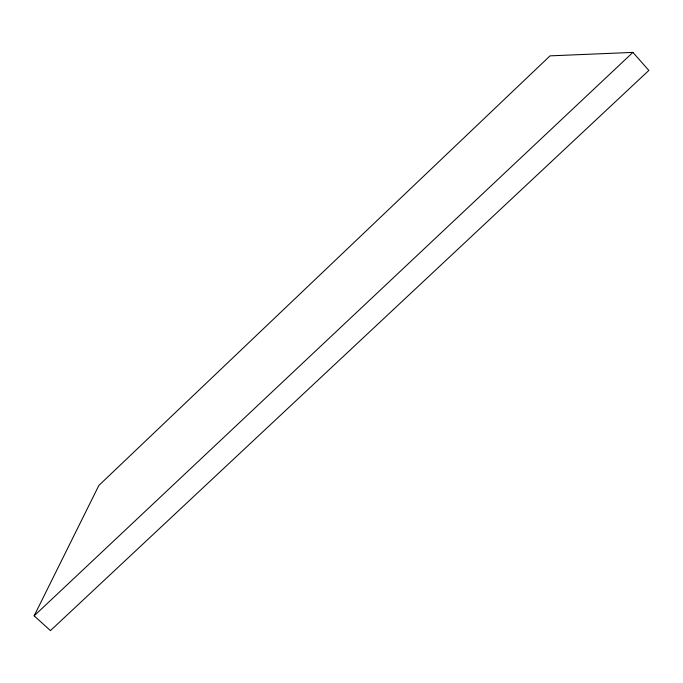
<?xml version="1.0" encoding="UTF-8"?>
<svg xmlns="http://www.w3.org/2000/svg" width="683" height="683" viewBox="0 0 683 683"><rect width="100%" height="100%" fill="white"/><g stroke="black" fill="none" stroke-linecap="round" stroke-linejoin="round"><path stroke-width="1.02" d="M34.15 615.844L98.856 485.459L550.02 55.861L632.91 52.395L648.85 70.426L50.465 630.605L34.15 615.844L632.91 52.395"/></g></svg>
